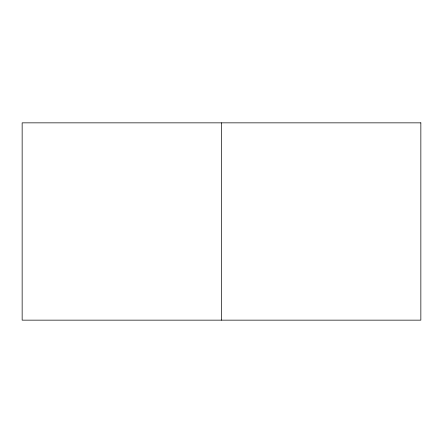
<?xml version="1.0" encoding="UTF-8"?>
<svg xmlns="http://www.w3.org/2000/svg" width="443" height="443" viewBox="0 0 443 443"><rect width="100%" height="100%" fill="white"/><g stroke="black" fill="none" stroke-linecap="round" stroke-linejoin="round"><path stroke-width="0.66" d="M221.5 122.849L221.5 320.151M420.85 122.849L22.15 122.849L22.15 320.151L420.85 320.151L420.85 122.849"/></g></svg>
